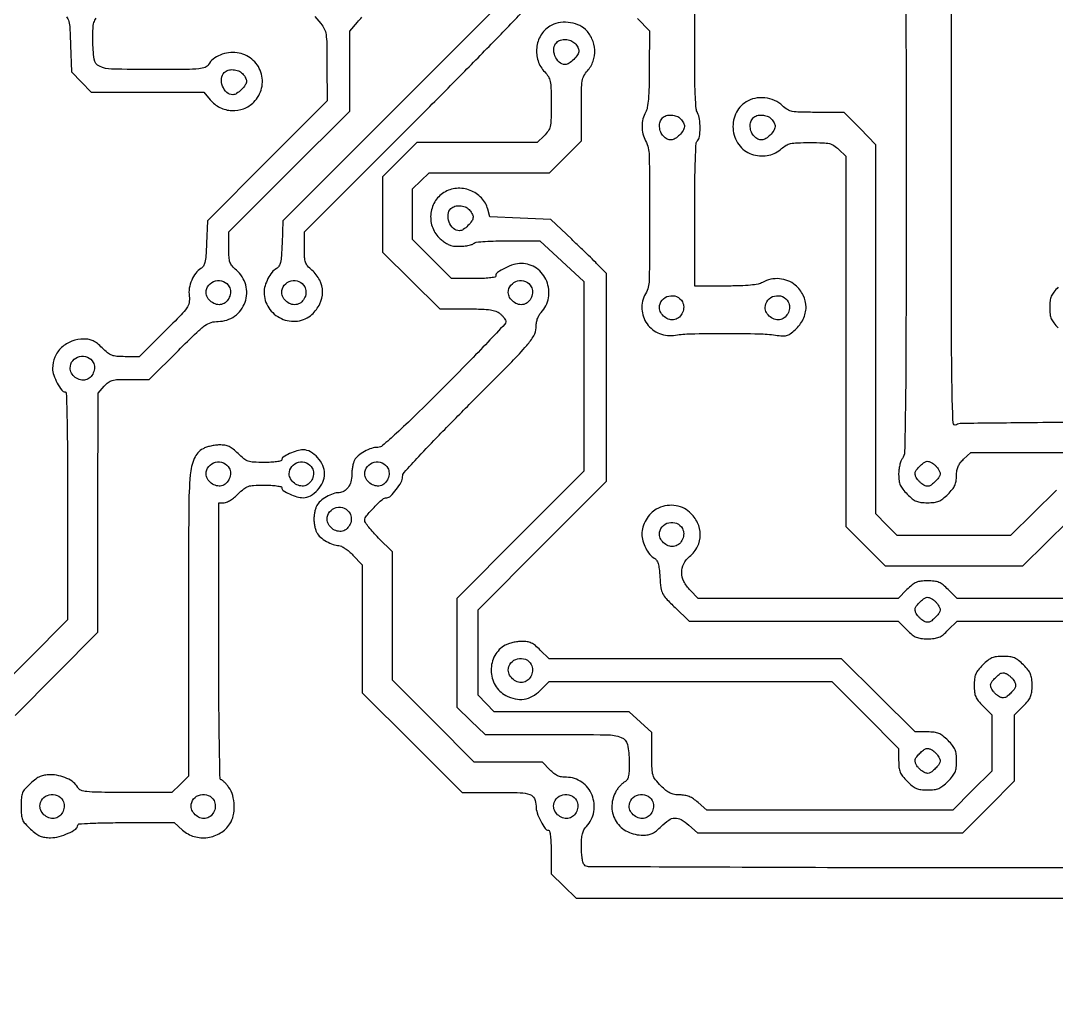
# Model space of a CAD drawing. Extents: x 2 to 176, y 113 to 294.
# Drawn here: x 67.96 to 102.76, y 125.96 to 159 of the extents above; entities that cross this region are included whole.
import ezdxf

# ---------------------------------------------------------------- set-up
doc = ezdxf.new("R2010")
doc.units = 0
doc.header["$MEASUREMENT"] = 0

msp = doc.modelspace()

# ---------------------------------------------------------------- linework, layer by layer
for points in [[(104.58995, 145.50704, 0.001757), (101.775888, 145.490265, 0.000382), (99.567919, 145.467659, 0.12068), (99.399438, 145.424423, -0.551501), (99.289279, 145.486999, -0.006745), (99.257137, 146.468869, -0.004552), (99.238694, 148.289364, -0.000257), (99.2358, 153.930925, 0.000438), (99.231671, 158.645842, 0.002947), (99.213787, 160.984638, 0.002183)], [(97.690802, 160.206337, -0.002341), (97.707169, 157.655423, -0.00051), (97.710309, 153.25713, -0.000397), (97.704857, 148.296101, -0.003065), (97.686234, 145.974682, -0.002052), (97.659472, 144.508803, -0.157586), (97.583409, 144.29028, 0.076878), (97.535611, 144.201547, 0.028365), (97.495687, 144.064734, 0.027312), (97.468347, 143.907918, 0.029508), (97.4592, 143.75307, 0.030869), (97.472012, 143.545751, 0.071926), (97.512971, 143.396035, 0.068221), (97.596191, 143.259343, 0.025577), (97.74684, 143.09244, 0.025574), (97.916893, 142.938946, 0.071548), (98.054267, 142.85655, 0.072595), (98.20813, 142.816855, 0.026893), (98.4321, 142.8048, 0.026893), (98.65607, 142.816855, 0.072595), (98.809933, 142.85655, 0.071548), (98.947307, 142.938946, 0.025574), (99.11736, 143.09244, 0.025786), (99.262235, 143.253082, 0.061847), (99.347095, 143.388815, 0.069263), (99.390721, 143.531413, 0.039668), (99.405, 143.711112, -0.036255), (99.417495, 143.883205, -0.064308), (99.455834, 144.019927, -0.064548), (99.527532, 144.142084, -0.036803), (99.642279, 144.269472), (99.879558, 144.4968), (108.589485, 144.4968)], [(84.092875, 159.599096), (80.433687, 155.93927), (76.7745, 152.279443), (76.744874, 151.516762, -0.006763), (76.722971, 151.09876, -0.038492), (76.691307, 150.878569, -0.08005), (76.63951, 150.748708, -0.135854), (76.5554, 150.668533, 0.102755), (76.407627, 150.545025, 0.047711), (76.271131, 150.334152, 0.046871), (76.172722, 150.091609, 0.073072), (76.14, 149.8689, 0.149193), (76.297612, 149.352442, 0.137578), (76.720973, 148.992251, 0.139488), (77.265108, 148.907605, 0.154556), (77.74766, 149.12865, 0.095735), (78.011789, 149.480696, 0.113829), (78.104715, 149.884655, 0.116071), (78.010856, 150.282491, 0.102481), (77.746799, 150.617824, -0.038063), (77.604603, 150.757259, -0.098458), (77.533197, 150.881158, -0.069357), (77.501472, 151.047867, -0.012391), (77.4936, 151.365453), (77.4936, 151.900029), (81.1737, 155.5794, 0.00135), (82.584642, 156.997702, 0.002203), (83.772771, 158.209127, 0.000277), (84.824204, 159.291868, 0.194959)], [(77.840116, 159.1326), (78.044884, 158.89995, -0.067335), (78.161624, 158.724565, -0.076998), (78.220945, 158.532194, -0.032536), (78.245823, 158.223338, -0.003266), (78.252327, 157.483548), (78.255, 156.299795), (76.24575, 154.289323), (74.2365, 152.278852), (74.206874, 151.516466, -0.006768), (74.184971, 151.098654, -0.038502), (74.153305, 150.878529, -0.080056), (74.101506, 150.748696, -0.13583), (74.0174, 150.668533, 0.107607), (73.844815, 150.521451, 0.063059), (73.708245, 150.285488, 0.060141), (73.628971, 150.008326, 0.073074), (73.625583, 149.738478, -0.081476), (73.619415, 149.527756, -0.104749), (73.544012, 149.349704, -0.040883), (73.350405, 149.115623, -0.003584), (72.808581, 148.567846), (71.949411, 147.7116), (71.472865, 147.7116, -0.018199), (71.192119, 147.721822, -0.073426), (71.025226, 147.759033, -0.080487), (70.88399, 147.841141, -0.024549), (70.70022, 148.0077, 0.024779), (70.538608, 148.154041, 0.05783), (70.401481, 148.242085, 0.067675), (70.261901, 148.288355, 0.046271), (70.095359, 148.3038, 0.088004), (69.681013, 148.230302, 0.100183), (69.338055, 148.01965, 0.104019), (69.11298, 147.69966, 0.102111), (69.033916, 147.313951, 0.086157), (69.072101, 147.095723, 0.036682), (69.19304, 146.823772, 0.032341), (69.340912, 146.586034, 0.241989), (69.455357, 146.5272, -0.406531), (69.497068, 146.486571, -0.000971), (69.519576, 145.56275, -0.004136), (69.536249, 144.384159, -0.001469), (69.5412, 142.698538), (69.5412, 138.869877), (66.939246, 136.268938)], [(67.774813, 135.659025), (70.5564, 138.453749), (70.559073, 142.469325), (70.561747, 146.4849), (70.766516, 146.71755, -0.047603), (70.906033, 146.848549, -0.098718), (71.039204, 146.914858, -0.057943), (71.229974, 146.943579, -0.008419), (71.623152, 146.9502), (72.27502, 146.9502), (73.260053, 147.9231, -0.003374), (73.880114, 148.527312, -0.034349), (74.155467, 148.757846, -0.083282), (74.361798, 148.860634, -0.074136), (74.599008, 148.896, 0.156141), (75.151049, 149.0727, 0.153915), (75.501712, 149.538016, 0.152415), (75.523913, 150.123989, 0.152838), (75.208799, 150.617824, -0.03807), (75.06659, 150.757276, -0.098481), (74.995187, 150.881192, -0.069341), (74.963468, 151.04795, -0.012376), (74.9556, 151.365749), (74.9556, 151.900622), (76.986, 153.9297), (79.0164, 155.958778), (79.0164, 157.301871), (79.0164, 158.644963), (79.279521, 158.944641, 0.022703), (79.419292, 159.119214, 0.074182)], [(69.506687, 159.128464, -0.098477), (69.579853, 158.973104, -0.047946), (69.615046, 158.737046, -0.004901), (69.639011, 158.171861), (69.6681, 157.27915), (70.002519, 156.936875), (70.336939, 156.5946), (72.228731, 156.5946), (74.120524, 156.5946), (74.333576, 156.341401, 0.099942), (74.658896, 156.082569, 0.105148), (75.053313, 155.976243, 0.106308), (75.453398, 156.039999, 0.104263), (75.795092, 156.262708, 0.138737), (76.058017, 156.733104, 0.141276), (76.03301, 157.267938, 0.141077), (75.726996, 157.707909, 0.13823), (75.231484, 157.922127, 0.069255), (74.948462, 157.920725, 0.063117), (74.666935, 157.843018, 0.066949), (74.429983, 157.704478, 0.104534), (74.278331, 157.524324, -0.187747), (74.16535, 157.427561, -0.061665), (73.94755, 157.380254, -0.020969), (73.52779, 157.359764, -0.001711), (72.427735, 157.356, -0.00482), (71.01244, 157.369645, -0.106619), (70.613625, 157.463748, -0.248977), (70.434076, 157.705601, -0.037664), (70.3872, 158.327015, -0.008552), (70.394321, 158.743298, -0.065359), (70.426347, 158.935942, -0.097102), (70.503553, 159.081084, -0.029395)], [(88.68513, 159.066244), (89.0838, 158.661488), (89.080802, 157.395394, -0.004834), (89.073346, 156.775919, -0.01549), (89.051606, 156.363624, -0.021694), (89.015498, 156.080924, -0.087445), (88.9569, 155.9178, 0.070143), (88.868722, 155.696553, 0.060008), (88.83883, 155.447251, 0.058753), (88.868975, 155.192786, 0.061438), (88.957421, 154.95638, -0.11725), (89.079004, 154.474787, -0.00349), (89.093412, 152.380085, -0.003284), (89.079377, 150.275642, -0.127199), (88.9569, 149.8266, 0.14267), (88.833045, 149.311316, 0.145346), (89.006726, 148.814342, 0.143394), (89.42605, 148.488182, 0.137916), (89.961911, 148.433267, -0.038688), (90.468005, 148.481307, -0.004393), (91.618424, 148.491107, -0.004731), (92.765501, 148.479945, -0.032833), (93.32497, 148.432368, 0.020784), (93.556035, 148.4071, 0.084205), (93.696446, 148.421282, 0.090732), (93.818947, 148.480402, 0.026356), (93.982214, 148.613325, 0.093645), (94.252857, 148.970789, 0.11562), (94.348314, 149.376504, 0.118131), (94.253007, 149.775788, 0.100791), (93.983508, 150.115686, 0.08067), (93.739699, 150.26134, 0.073602), (93.454453, 150.328304, 0.073132), (93.160346, 150.309941, 0.077895), (92.8908, 150.2073, -0.081958), (92.738293, 150.150632, -0.023315), (92.487338, 150.113835, -0.017457), (92.135985, 150.091297, -0.006564), (91.64295, 150.083398), (90.6066, 150.0804), (90.6066, 152.47458, -0.002502), (90.611871, 153.527728, -0.006526), (90.629336, 154.284934, -0.003235), (90.653961, 154.862889, -0.186195), (90.69634, 154.9585, 0.163859), (90.767515, 155.101953, 0.032708), (90.787892, 155.391157, 0.03511), (90.768234, 155.692033, 0.089227), (90.700997, 155.899494, -0.102286), (90.659174, 156.040917, -0.007551), (90.631358, 156.445944, -0.009048), (90.612517, 156.978352, -0.004319), (90.6066, 157.663262), (90.6066, 159.250647)], [(109.890376, 130.5378, -0.000189), (98.351326, 130.54217, -0.000915), (91.791881, 130.559138, -0.000104), (87.040697, 130.58111, -0.197657), (86.90112, 130.63932, -0.133172), (86.861387, 130.708617, -0.022592), (86.82923, 130.859005, -0.023143), (86.806985, 131.044746, -0.018232), (86.7996, 131.247217, -0.015869), (86.807842, 131.506856, -0.045087), (86.835514, 131.68561, -0.062677), (86.887557, 131.820233, -0.06512), (86.97082, 131.935851, 0.146659), (87.217446, 132.429966, 0.140329), (87.157457, 132.987774, 0.143467), (86.813794, 133.4207, 0.154934), (86.301337, 133.5834, -0.040698), (86.135819, 133.596895, -0.065929), (86.000888, 133.637803, -0.062491), (85.876372, 133.714291, -0.032796), (85.7421, 133.8372), (85.498944, 134.091), (84.350561, 134.091), (83.202177, 134.091), (81.828388, 135.466684), (80.4546, 136.842367), (80.4546, 139.001624), (80.4546, 141.16088), (79.9893, 141.6204, -0.013494), (79.81109, 141.806158, -0.018152), (79.660682, 141.984231, -0.015386), (79.547569, 142.137973, -0.15204), (79.524, 142.213691, -0.176447), (79.578506, 142.363337, -0.017691), (79.837425, 142.650354, -0.017372), (80.115995, 142.918697, -0.185061), (80.260297, 142.974, 0.201792), (80.39313, 143.029885, 0.031377), (80.583332, 143.25046, 0.03388), (80.746347, 143.498667, 0.129056), (80.793, 143.676402, -0.183966), (80.847635, 143.819869, -0.00439), (81.33638, 144.358902, -0.007274), (82.018466, 145.076783, -0.002439), (83.0349, 146.105769, 0.001201), (84.459258, 147.540589, 0.015838), (84.96734, 148.088537, 0.045553), (85.204057, 148.416668, 0.134276), (85.2768, 148.682655, -0.035806), (85.287787, 148.835882, -0.04498), (85.32065, 148.974326, -0.048858), (85.374504, 149.094726, -0.059056), (85.44802, 149.194251, 0.146837), (85.693924, 149.687349, 0.139461), (85.634472, 150.245449, 0.143015), (85.292935, 150.678886, 0.156342), (84.783859, 150.841484, 0.072831), (84.527857, 150.803729, 0.040904), (84.234583, 150.688766, 0.037981), (83.987923, 150.543821, 0.24567), (83.9232, 150.420043, -0.362345), (83.892826, 150.383634, -0.016284), (83.719179, 150.357796, -0.019478), (83.484022, 150.339844, -0.009311), (83.180965, 150.3342), (82.438731, 150.3342), (81.785065, 150.991722), (81.1314, 151.649243), (81.1314, 152.497926), (81.1314, 153.346609), (81.410378, 153.617004), (81.689355, 153.8874), (83.708678, 153.8874), (85.728, 153.8874), (86.2638, 154.4232), (86.7996, 154.959), (86.7996, 156.026241, -0.003824), (86.80464, 156.685115, -0.035203), (86.829083, 156.969716, -0.080056), (86.887583, 157.148746, -0.068058), (87.001845, 157.311709, 0.104418), (87.19343, 157.631809, 0.095349), (87.247572, 158.012907, 0.094079), (87.156362, 158.391179, 0.098415), (86.933621, 158.70291, 0.096261), (86.679675, 158.862922, 0.070656), (86.354734, 158.938748, 0.070237), (86.019473, 158.921276, 0.092518), (85.735358, 158.808842, 0.118459), (85.438563, 158.504987, 0.107986), (85.299455, 158.088961, 0.106489), (85.34576, 157.648009, 0.112262), (85.569724, 157.274715, -0.05551), (85.690471, 157.11689, -0.086289), (85.75229, 156.957514, -0.04389), (85.778623, 156.719403, -0.005604), (85.7844, 156.203949, -0.005208), (85.778837, 155.669933, -0.04919), (85.751644, 155.442757, -0.098575), (85.684748, 155.290489, -0.049127), (85.547121, 155.129928), (85.309842, 154.9026), (83.290635, 154.9026), (81.271428, 154.9026), (80.693814, 154.324986), (80.1162, 153.747372), (80.1162, 152.486369), (80.1162, 151.225365), (81.078258, 150.272183), (82.040317, 149.319), (82.960608, 149.316185, -0.005902), (83.464486, 149.308696, -0.029466), (83.746003, 149.284545, -0.054177), (83.929867, 149.237058, -0.083764), (84.07125, 149.154575, -0.032156), (84.144095, 149.0854, -0.034437), (84.205685, 149.008941, -0.036741), (84.24874, 148.936427, -0.116107), (84.2616, 148.881792, -0.190963), (84.231185, 148.805059, -0.000979), (83.658771, 148.198836, -0.004158), (82.99612, 147.511335, -0.0026), (82.209415, 146.716902, -0.00249), (81.22718, 145.745011, -0.008781), (80.581874, 145.134664, -0.00708), (80.118963, 144.723849, -0.179822), (79.963314, 144.666, 0.079224), (79.749355, 144.631885, 0.047447), (79.512814, 144.528779, 0.047927), (79.304924, 144.386046, 0.09578), (79.179648, 144.231878, 0.052304), (79.142976, 144.141868, 0.022442), (79.112406, 144.015581, 0.021912), (79.091622, 143.876938, 0.026956), (79.084943, 143.746304, -0.065501), (79.054582, 143.510418, -0.088787), (78.964054, 143.316077, -0.105768), (78.826586, 143.188779, -0.134872), (78.660687, 143.1432, 0.087486), (78.464545, 143.108616, 0.043935), (78.235901, 143.001848, 0.044007), (78.031313, 142.858051, 0.094984), (77.910648, 142.709078, 0.04819), (77.87395, 142.621077, 0.022852), (77.843153, 142.502003, 0.022403), (77.822073, 142.373503, 0.029457), (77.81508, 142.2549, 0.029457), (77.822073, 142.136297, 0.022403), (77.843153, 142.007797, 0.022852), (77.87395, 141.888723, 0.04819), (77.910648, 141.800722, 0.094893), (78.030725, 141.65242, 0.043508), (78.234923, 141.508483, 0.043462), (78.462644, 141.401229, 0.088556), (78.656629, 141.3666, -0.123392), (78.736723, 141.346529, -0.027095), (78.858991, 141.27236, -0.026632), (78.994733, 141.168591, -0.022844), (79.126131, 141.045783), (79.4394, 140.724966), (79.4394, 138.571833), (79.4394, 136.418699), (81.116449, 134.74725), (82.793497, 133.0758), (83.933629, 133.0758, -0.007045), (84.748333, 133.064321, -0.075748), (85.072166, 133.005598, -0.207097), (85.222371, 132.868718, -0.105928), (85.277116, 132.61473, 0.082013), (85.315238, 132.385629, 0.038082), (85.434301, 132.107649, 0.034077), (85.581238, 131.867411, 0.243058), (85.698557, 131.8068, -0.36175), (85.734915, 131.776534, -0.016516), (85.760779, 131.604647, -0.019652), (85.778747, 131.371817, -0.009431), (85.7844, 131.072147), (85.7844, 130.337495), (86.207119, 129.930047), (86.629839, 129.5226), (109.908295, 129.5226)], [(102.766208, 143.2278), (101.989797, 142.4664), (101.213385, 141.705), (99.311607, 141.705), (97.409829, 141.705), (97.053814, 142.067752), (96.6978, 142.430504), (96.6978, 148.628512), (96.6978, 154.826519), (96.165411, 155.37216), (95.633022, 155.9178), (94.71069, 155.9178, -0.004722), (94.136419, 155.923223, -0.042676), (93.886891, 155.949315, -0.088952), (93.722384, 156.01254, -0.054961), (93.55751, 156.138967, 0.089528), (93.291605, 156.31524, 0.075), (92.96384, 156.401417, 0.075381), (92.626856, 156.386886, 0.092201), (92.334158, 156.270842, 0.151839), (91.978904, 155.855926, 0.137635), (91.903787, 155.295156, 0.139437), (92.131172, 154.782509, 0.15694), (92.58515, 154.494785, 0.051814), (92.852416, 154.454388, 0.06542), (93.101357, 154.475392, 0.068471), (93.327409, 154.558306, 0.064873), (93.527291, 154.700355, -0.055972), (93.676164, 154.810178, -0.078633), (93.830018, 154.869289, -0.044832), (94.051741, 154.896084, -0.007665), (94.47678, 154.9026, -0.007345), (94.91782, 154.89612, -0.050332), (95.132883, 154.868012, -0.08736), (95.284606, 154.803002, -0.046255), (95.445321, 154.675272), (95.6826, 154.447944), (95.6826, 148.23029), (95.6826, 142.012636), (96.344018, 141.351218), (97.005436, 140.6898), (99.316414, 140.6898), (101.627392, 140.6898), (102.403803, 141.4512), (103.180215, 142.2126)], [(102.82284, 150.04656, 0.025574), (102.669346, 149.876507, 0.071548), (102.58695, 149.739133, 0.072595), (102.547255, 149.58527, 0.026893), (102.5352, 149.3613, 0.026893), (102.547255, 149.13733, 0.072595), (102.58695, 148.983467, 0.071548), (102.669346, 148.846093, 0.025574), (102.82284, 148.67604, 0.025567)], [(103.417096, 139.59), (101.419508, 139.59), (99.42192, 139.59), (99.12582, 139.8861, 0.024234), (98.950493, 140.045208, 0.071386), (98.811669, 140.12955, 0.073812), (98.657386, 140.169943, 0.027183), (98.4321, 140.1822, 0.027183), (98.206814, 140.169943, 0.073812), (98.052531, 140.12955, 0.071386), (97.913707, 140.045208, 0.024234), (97.73838, 139.8861), (97.44228, 139.59), (94.083336, 139.59), (90.724391, 139.59), (90.453996, 139.868978, -0.07523), (90.245386, 140.161432, -0.114041), (90.170723, 140.463485, -0.123798), (90.238104, 140.749822, -0.098777), (90.436799, 140.998376, 0.102481), (90.700856, 141.333709, 0.116071), (90.794715, 141.731545, 0.113829), (90.701789, 142.135504, 0.095735), (90.43766, 142.48755, 0.083164), (90.194726, 142.643362, 0.078941), (89.909847, 142.715129, 0.076361), (89.608384, 142.696053, 0.070496), (89.317513, 142.587768, 0.080204), (89.131073, 142.443904, 0.057038), (88.973248, 142.231739, 0.056576), (88.866199, 141.987176, 0.07503), (88.83, 141.7473, 0.073037), (88.862644, 141.525017, 0.046633), (88.96087, 141.282497, 0.047451), (89.096915, 141.071576, 0.103293), (89.243869, 140.948487, -0.120528), (89.323196, 140.87731, -0.077133), (89.376823, 140.765047, -0.045134), (89.412818, 140.588813, -0.01192), (89.437952, 140.302066, 0.01621), (89.472485, 139.94347, 0.084275), (89.530373, 139.75404, 0.074284), (89.6503, 139.583553, 0.010994), (89.948119, 139.284487), (90.42252, 138.8286), (93.9324, 138.8286), (97.44228, 138.8286), (97.73838, 138.5325, 0.024234), (97.913707, 138.373392, 0.071386), (98.052531, 138.28905, 0.073812), (98.206814, 138.248657, 0.027183), (98.4321, 138.2364, 0.027183), (98.657386, 138.248657, 0.073812), (98.811669, 138.28905, 0.071386), (98.950493, 138.373392, 0.024234), (99.12582, 138.5325), (99.42192, 138.8286), (101.57704, 138.8286), (103.732161, 138.8286)]]:
    msp.add_lwpolyline(points, format="xyb")
for points in [[(86.582057, 158.238257, -0.040215), (86.632932, 158.178467, -0.035542), (86.675948, 158.108864, -0.037263), (86.705608, 158.040251, -0.083576), (86.715, 157.984457, -0.150373), (86.675073, 157.8547, -0.04713), (86.543965, 157.696235, -0.04713), (86.3855, 157.565127, -0.150373), (86.255743, 157.5252, -0.187274), (86.055835, 157.602797, -0.116627), (85.912461, 157.813235, -0.114242), (85.876813, 158.069212, -0.175848), (85.97052, 158.26968, -0.125389), (86.099596, 158.346338, -0.084647), (86.270505, 158.366522, -0.08164), (86.444436, 158.328675, -0.102411)], [(75.414857, 157.223057, -0.040215), (75.465732, 157.163267, -0.035542), (75.508748, 157.093664, -0.037263), (75.538408, 157.025051, -0.083576), (75.5478, 156.969257, -0.150373), (75.507873, 156.8395, -0.04713), (75.376765, 156.681035, -0.04713), (75.2183, 156.549927, -0.150373), (75.088543, 156.51, -0.187274), (74.888635, 156.587597, -0.116627), (74.745261, 156.798035, -0.114242), (74.709613, 157.054012, -0.175848), (74.80332, 157.25448, -0.125389), (74.932396, 157.331138, -0.084647), (75.103305, 157.351322, -0.08164), (75.277236, 157.313475, -0.102411)], [(90.135257, 155.700257, -0.075395), (90.232797, 155.567845, -0.138617), (90.26035, 155.437877, -0.124947), (90.216466, 155.303278, -0.055462), (90.099, 155.1564, -0.055462), (89.952122, 155.038934, -0.124947), (89.817523, 154.99505, -0.138617), (89.687555, 155.022603, -0.075395), (89.555143, 155.120143, -0.102411), (89.464725, 155.257764, -0.08164), (89.426878, 155.431695, -0.084647), (89.447062, 155.602604, -0.125389), (89.52372, 155.73168, -0.125389), (89.652796, 155.808338, -0.084647), (89.823705, 155.828522, -0.08164), (89.997636, 155.790675, -0.102411)], [(93.180857, 155.700257, -0.075395), (93.278397, 155.567845, -0.138617), (93.30595, 155.437877, -0.124947), (93.262066, 155.303278, -0.055462), (93.1446, 155.1564, -0.055462), (92.997722, 155.038934, -0.124947), (92.863123, 154.99505, -0.138617), (92.733155, 155.022603, -0.075395), (92.600743, 155.120143, -0.102411), (92.510325, 155.257764, -0.08164), (92.472478, 155.431695, -0.084647), (92.492662, 155.602604, -0.125389), (92.56932, 155.73168, -0.125389), (92.698396, 155.808338, -0.084647), (92.869305, 155.828522, -0.08164), (93.043236, 155.790675, -0.102411)], [(82.182158, 153.225242, 0.119813), (81.874679, 152.908762, 0.114122), (81.739807, 152.480692, 0.113241), (81.806173, 152.034197, 0.116544), (82.060397, 151.66665, 0.030614), (82.173091, 151.576921, 0.028776), (82.298184, 151.49959, 0.03), (82.417072, 151.444175, 0.081853), (82.507485, 151.424636, 0.018933), (82.746371, 151.421855, 0.029752), (82.950818, 151.43942, 0.034247), (83.110078, 151.473975, 0.121583), (83.19987, 151.525877, -0.170832), (83.267491, 151.5567, -0.00559), (83.568514, 151.58026, -0.010117), (83.929297, 151.59712, -0.006797), (84.34197, 151.602431), (85.4037, 151.601661), (86.14395, 150.91862), (86.8842, 150.235579), (86.8842, 147.04955), (86.8842, 143.863521), (84.74805, 141.726138), (82.6119, 139.588755), (82.6119, 137.765493), (82.6119, 135.942231), (83.09091, 135.481916), (83.56992, 135.0216), (85.848448, 135.0216, -0.003103), (87.662601, 135.01034, -0.082786), (88.136902, 134.925203, -0.259784), (88.345635, 134.68705, -0.052881), (88.407, 134.108465, -0.008874), (88.401049, 133.773144, -0.050674), (88.376797, 133.596915, -0.101764), (88.326288, 133.489861, -0.109365), (88.238676, 133.414669, 0.06172), (88.16504, 133.362689, 0.028059), (88.082262, 133.278464, 0.027262), (88.003852, 133.178698, 0.033602), (87.942576, 133.077493, 0.124394), (87.824353, 132.571971, 0.140321), (87.969756, 132.096203, 0.136053), (88.350023, 131.759354, 0.114112), (88.876559, 131.6376, 0.046271), (89.043101, 131.653045, 0.067675), (89.182681, 131.699315, 0.05783), (89.319808, 131.787359, 0.024779), (89.48142, 131.9337, -0.04488), (89.733427, 132.144117, -0.141019), (89.940209, 132.213978, -0.144543), (90.149319, 132.162477, -0.048026), (90.408025, 131.976), (90.697088, 131.7222), (95.158305, 131.7222), (99.619523, 131.7222), (100.485162, 132.590795), (101.3508, 133.459389), (101.3508, 134.570435), (101.3508, 135.68148), (101.6469, 135.97758, 0.024234), (101.806008, 136.152907, 0.071386), (101.89035, 136.291731, 0.073812), (101.930743, 136.446014, 0.027183), (101.943, 136.6713, 0.026893), (101.930945, 136.89527, 0.072595), (101.89125, 137.049133, 0.071548), (101.808854, 137.186507, 0.025574), (101.65536, 137.35656, 0.025574), (101.485307, 137.510054, 0.071548), (101.347933, 137.59245, 0.072595), (101.19407, 137.632145, 0.026893), (100.9701, 137.6442, 0.026893), (100.74613, 137.632145, 0.072595), (100.592267, 137.59245, 0.071548), (100.454893, 137.510054, 0.025574), (100.28484, 137.35656, 0.025574), (100.131346, 137.186507, 0.071548), (100.04895, 137.049133, 0.072595), (100.009255, 136.89527, 0.026893), (99.9972, 136.6713, 0.027183), (100.009457, 136.446014, 0.073812), (100.04985, 136.291731, 0.071386), (100.134192, 136.152907, 0.024234), (100.2933, 135.97758), (100.5894, 135.68148), (100.5894, 134.736205), (100.5894, 133.790931), (99.931878, 133.137265), (99.274357, 132.4836), (95.141997, 132.4836), (91.009637, 132.4836), (90.720575, 132.7374, 0.029902), (90.565637, 132.857833, 0.052592), (90.423103, 132.934938, 0.056586), (90.275159, 132.977117, 0.041194), (90.104516, 132.9912, -0.0417), (89.925208, 133.00618, -0.070776), (89.78198, 133.051748, -0.060712), (89.642892, 133.141019, -0.023382), (89.47296, 133.29576, -0.02631), (89.28705, 133.502337, -0.099586), (89.206909, 133.655651, -0.064079), (89.174959, 133.859902, -0.006796), (89.1684, 134.342485), (89.1684, 135.084651), (88.78959, 135.433825), (88.41078, 135.783), (86.141286, 135.783), (83.871791, 135.783), (83.601396, 136.061978), (83.331, 136.340955), (83.331, 137.773014), (83.331, 139.205073), (85.4883, 141.368229), (87.6456, 143.531385), (87.6456, 147.016058), (87.6456, 150.500731), (87.41295, 150.742186, 0.006813), (87.28042, 150.876034, 0.001385), (87.04172, 151.10933, 0.00146), (86.762632, 151.379011, 0.001368), (86.475887, 151.652971), (85.771475, 152.3223), (84.746683, 152.3646), (83.721891, 152.4069), (83.655199, 152.665362, 0.128833), (83.443578, 153.044776, 0.111089), (83.061959, 153.297258, 0.109609), (82.604531, 153.363995, 0.122574)], [(83.028857, 152.654657, -0.040215), (83.079732, 152.594867, -0.035542), (83.122748, 152.525264, -0.037263), (83.152408, 152.456651, -0.083576), (83.1618, 152.400857, -0.150373), (83.121873, 152.2711, -0.04713), (82.990765, 152.112635, -0.04713), (82.8323, 151.981527, -0.150373), (82.702543, 151.9416, -0.187274), (82.502635, 152.019197, -0.116627), (82.359261, 152.229635, -0.114242), (82.323613, 152.485612, -0.175848), (82.41732, 152.68608, -0.125389), (82.546396, 152.762738, -0.084647), (82.717305, 152.782922, -0.08164), (82.891236, 152.745075, -0.102411)], [(74.966983, 150.059131, -0.122874), (75.009949, 149.888639, -0.101722), (74.972571, 149.704618, -0.102447), (74.866018, 149.551291, -0.126548), (74.714436, 149.466992, -0.130427), (74.538996, 149.467625, -0.099016), (74.365942, 149.553449, -0.098995), (74.239179, 149.699247, -0.130311), (74.1942, 149.8689, -0.172939), (74.281716, 150.114358, -0.162521), (74.50709, 150.256786, -0.161765), (74.773649, 150.23558, -0.171467)], [(77.504983, 150.059131, -0.122874), (77.547949, 149.888639, -0.101722), (77.510571, 149.704618, -0.102447), (77.404018, 149.551291, -0.126548), (77.252436, 149.466992, -0.130427), (77.076996, 149.467625, -0.099016), (76.903942, 149.553449, -0.098995), (76.777179, 149.699247, -0.130311), (76.7322, 149.8689, -0.172939), (76.819716, 150.114358, -0.162521), (77.04509, 150.256786, -0.161765), (77.311649, 150.23558, -0.171467)], [(85.118983, 150.059131, -0.122874), (85.161949, 149.888639, -0.101722), (85.124571, 149.704618, -0.102447), (85.018018, 149.551291, -0.126548), (84.866436, 149.466992, -0.130427), (84.690996, 149.467625, -0.099016), (84.517942, 149.553449, -0.098995), (84.391179, 149.699247, -0.130311), (84.3462, 149.8689, -0.172939), (84.433716, 150.114358, -0.162521), (84.65909, 150.256786, -0.161765), (84.925649, 150.23558, -0.171467)], [(90.194983, 149.551531, -0.122874), (90.237949, 149.381039, -0.101722), (90.200571, 149.197018, -0.102447), (90.094018, 149.043691, -0.126548), (89.942436, 148.959392, -0.130427), (89.766996, 148.960025, -0.099016), (89.593942, 149.045849, -0.098995), (89.467179, 149.191647, -0.130311), (89.4222, 149.3613, -0.172939), (89.509716, 149.606758, -0.162521), (89.73509, 149.749186, -0.161765), (90.001649, 149.72798, -0.171467)], [(93.748183, 149.551531, -0.122874), (93.791149, 149.381039, -0.101722), (93.753771, 149.197018, -0.102447), (93.647218, 149.043691, -0.126548), (93.495636, 148.959392, -0.130427), (93.320196, 148.960025, -0.099016), (93.147142, 149.045849, -0.098995), (93.020379, 149.191647, -0.130311), (92.9754, 149.3613, -0.172939), (93.062916, 149.606758, -0.162521), (93.28829, 149.749186, -0.161765), (93.554849, 149.72798, -0.171467)], [(70.398583, 147.521131, -0.122874), (70.441549, 147.350639, -0.101722), (70.404171, 147.166618, -0.102447), (70.297618, 147.013291, -0.126548), (70.146036, 146.928992, -0.130427), (69.970596, 146.929625, -0.099016), (69.797542, 147.015449, -0.098995), (69.670779, 147.161247, -0.130311), (69.6258, 147.3309, -0.172939), (69.713316, 147.576358, -0.162521), (69.93869, 147.718786, -0.161765), (70.205249, 147.69758, -0.171467)], [(74.089513, 144.618168, 0.170136), (73.7962, 144.294743, 0.079132), (73.658868, 143.737499, 0.019973), (73.609246, 142.604178, 0.000954), (73.602, 138.807097), (73.602, 133.616591), (73.323022, 133.346196), (73.044045, 133.0758), (71.507099, 133.0758, -0.002059), (70.555618, 133.079717, -0.023718), (70.182518, 133.100506, -0.069046), (69.987074, 133.148534, -0.176954), (69.880069, 133.244124, 0.10358), (69.740895, 133.41009, 0.059604), (69.517197, 133.546468, 0.054511), (69.24274, 133.637269, 0.052696), (68.951959, 133.668, 0.038437), (68.764602, 133.653576, 0.065066), (68.613729, 133.609599, 0.057807), (68.467529, 133.524123, 0.024324), (68.292108, 133.378401, 0.022602), (68.109576, 133.195277, 0.087267), (68.024029, 133.060181, 0.080354), (67.986131, 132.898348, 0.01742), (67.9761, 132.6105, 0.01742), (67.986131, 132.322652, 0.080354), (68.024029, 132.160819, 0.087267), (68.109576, 132.025723, 0.022602), (68.292108, 131.842599, 0.024173), (68.470463, 131.694349, 0.060379), (68.616865, 131.60964, 0.06654), (68.77046, 131.566959, 0.034773), (68.968908, 131.553316, 0.064753), (69.252327, 131.590428, 0.043501), (69.559933, 131.701486, 0.042224), (69.811116, 131.844578, 0.246991), (69.8796, 131.974757, -0.393301), (69.916474, 132.014383, -0.004725), (70.299238, 132.038327, -0.009529), (70.802242, 132.05542, -0.003728), (71.496982, 132.0606), (73.114363, 132.0606), (73.403425, 131.8068, 0.110489), (73.793499, 131.593475, 0.104081), (74.246189, 131.560393, 0.104143), (74.6736, 131.712549, 0.110753), (74.992387, 132.021759, 0.092241), (75.105962, 132.293355, 0.060366), (75.137069, 132.632251, 0.060022), (75.086203, 132.971209, 0.087704), (74.956889, 133.243189, 0.018997), (74.881425, 133.341076, 0.025203), (74.805185, 133.423714, 0.024101), (74.73707, 133.484312, 0.171366), (74.696039, 133.4988, -0.408796), (74.660609, 133.53358, -0.000397), (74.638708, 134.768198, -0.002898), (74.622318, 136.238623, -0.001338), (74.6172, 138.1518), (74.6172, 142.8048), (74.79486, 142.8048, 0.109327), (74.882903, 142.824284, 0.030765), (75.007312, 142.891779, 0.02945), (75.142211, 142.987573, 0.027265), (75.26862, 143.1009, -0.025624), (75.460703, 143.274243, -0.089813), (75.606109, 143.354393, -0.069728), (75.78903, 143.388701, -0.011543), (76.14846, 143.397, -0.013167), (76.372957, 143.391087, -0.021907), (76.561269, 143.372863, -0.017762), (76.705844, 143.347182, -0.35359), (76.7322, 143.314573, 0.253626), (76.785174, 143.216857, 0.034055), (76.996605, 143.098824, 0.038127), (77.243439, 143.004544, 0.072286), (77.453606, 142.974, 0.13116), (77.702375, 143.040399, 0.08038), (77.939462, 143.232938, 0.07758), (78.111152, 143.498773, 0.105035), (78.1704, 143.7777, 0.105035), (78.111152, 144.056627, 0.07758), (77.939462, 144.322462, 0.08038), (77.702375, 144.515001, 0.13116), (77.453606, 144.5814, 0.072286), (77.243439, 144.550856, 0.038127), (76.996605, 144.456576, 0.034055), (76.785174, 144.338543, 0.253626), (76.7322, 144.240827, -0.35359), (76.705844, 144.208218, -0.017762), (76.561269, 144.182537, -0.021907), (76.372957, 144.164313, -0.013167), (76.14846, 144.1584, -0.011543), (75.78903, 144.166699, -0.069728), (75.606109, 144.201007, -0.089813), (75.460703, 144.281157, -0.025624), (75.26862, 144.4545, 0.02418), (75.102971, 144.604858, 0.062262), (74.966643, 144.691154, 0.0717), (74.825207, 144.734412, 0.041038), (74.64681, 144.747213, 0.031687), (74.505165, 144.736747, 0.022614), (74.348749, 144.707909, 0.022944), (74.201556, 144.666629, 0.044488)], [(74.966983, 143.967931, -0.122874), (75.009949, 143.797439, -0.101722), (74.972571, 143.613418, -0.102447), (74.866018, 143.460091, -0.126548), (74.714436, 143.375792, -0.130427), (74.538996, 143.376425, -0.099016), (74.365942, 143.462249, -0.098995), (74.239179, 143.608047, -0.130311), (74.1942, 143.7777, -0.172939), (74.281716, 144.023158, -0.162521), (74.50709, 144.165586, -0.161765), (74.773649, 144.14438, -0.171467)], [(77.758783, 143.967931, -0.122874), (77.801749, 143.797439, -0.101722), (77.764371, 143.613418, -0.102447), (77.657818, 143.460091, -0.126548), (77.506236, 143.375792, -0.130427), (77.330796, 143.376425, -0.099016), (77.157742, 143.462249, -0.098995), (77.030979, 143.608047, -0.130311), (76.986, 143.7777, -0.172939), (77.073516, 144.023158, -0.162521), (77.29889, 144.165586, -0.161765), (77.565449, 144.14438, -0.171467)], [(80.296783, 143.967931, -0.122874), (80.339749, 143.797439, -0.101722), (80.302371, 143.613418, -0.102447), (80.195818, 143.460091, -0.126548), (80.044236, 143.375792, -0.130427), (79.868796, 143.376425, -0.099016), (79.695742, 143.462249, -0.098995), (79.568979, 143.608047, -0.130311), (79.524, 143.7777, -0.172939), (79.611516, 144.023158, -0.162521), (79.83689, 144.165586, -0.161765), (80.103449, 144.14438, -0.171467)], [(98.814141, 143.902095, -0.070077), (98.849157, 143.806605, -0.132347), (98.844955, 143.725266, -0.093807), (98.797446, 143.638682, -0.024126), (98.689745, 143.520055, -0.024126), (98.571118, 143.412354, -0.093807), (98.484534, 143.364845, -0.132347), (98.403195, 143.360643, -0.070077), (98.307705, 143.395659, -0.045245), (98.236883, 143.442245, -0.028294), (98.162793, 143.508393, -0.028294), (98.096645, 143.582483, -0.045245), (98.050059, 143.653305, -0.070077), (98.015043, 143.748795, -0.132347), (98.019245, 143.830134, -0.093807), (98.066754, 143.916718, -0.024126), (98.174455, 144.035345, -0.024126), (98.293082, 144.143046, -0.093807), (98.379666, 144.190555, -0.132347), (98.461005, 144.194757, -0.070077), (98.556495, 144.159741, -0.045245), (98.627317, 144.113155, -0.028294), (98.701407, 144.047007, -0.028294), (98.767555, 143.972917, -0.045245)], [(79.027783, 142.445131, -0.122874), (79.070749, 142.274639, -0.101722), (79.033371, 142.090618, -0.102447), (78.926818, 141.937291, -0.126548), (78.775236, 141.852992, -0.130427), (78.599796, 141.853625, -0.099016), (78.426742, 141.939449, -0.098995), (78.299979, 142.085247, -0.130311), (78.255, 142.2549, -0.172939), (78.342516, 142.500358, -0.162521), (78.56789, 142.642786, -0.161765), (78.834449, 142.62158, -0.171467)], [(90.194983, 141.937531, -0.122874), (90.237949, 141.767039, -0.101722), (90.200571, 141.583018, -0.102447), (90.094018, 141.429691, -0.126548), (89.942436, 141.345392, -0.130427), (89.766996, 141.346025, -0.099016), (89.593942, 141.431849, -0.098995), (89.467179, 141.577647, -0.130311), (89.4222, 141.7473, -0.172939), (89.509716, 141.992758, -0.162521), (89.73509, 142.135186, -0.161765), (90.001649, 142.11398, -0.171467)], [(98.814141, 139.333695, -0.070077), (98.849157, 139.238205, -0.132347), (98.844955, 139.156866, -0.093807), (98.797446, 139.070282, -0.024126), (98.689745, 138.951655, -0.024126), (98.571118, 138.843954, -0.093807), (98.484534, 138.796445, -0.132347), (98.403195, 138.792243, -0.070077), (98.307705, 138.827259, -0.045245), (98.236883, 138.873845, -0.028294), (98.162793, 138.939993, -0.028294), (98.096645, 139.014083, -0.045245), (98.050059, 139.084905, -0.070077), (98.015043, 139.180395, -0.132347), (98.019245, 139.261734, -0.093807), (98.066754, 139.348318, -0.024126), (98.174455, 139.466945, -0.024126), (98.293082, 139.574646, -0.093807), (98.379666, 139.622155, -0.132347), (98.461005, 139.626357, -0.070077), (98.556495, 139.591341, -0.045245), (98.627317, 139.544755, -0.028294), (98.701407, 139.478607, -0.028294), (98.767555, 139.404517, -0.045245)], [(84.241513, 138.019368, 0.145044), (83.893656, 137.671636, 0.127631), (83.7695, 137.172114, 0.127592), (83.903886, 136.675133, 0.144913), (84.258831, 136.334332, 0.064978), (84.575796, 136.219536, 0.090525), (84.876617, 136.208357, 0.091892), (85.158669, 136.303922, 0.06897), (85.42062, 136.5021), (85.71672, 136.7982), (90.468185, 136.7982), (95.219651, 136.7982), (96.339425, 135.676116), (97.4592, 134.554032), (97.4592, 134.144856, 0.025266), (97.470925, 133.912972, 0.072738), (97.510086, 133.757181, 0.073016), (97.592127, 133.619461, 0.025598), (97.74684, 133.44804, 0.025574), (97.916893, 133.294546, 0.071548), (98.054267, 133.21215, 0.072595), (98.20813, 133.172455, 0.026893), (98.4321, 133.1604, 0.026893), (98.65607, 133.172455, 0.072595), (98.809933, 133.21215, 0.071548), (98.947307, 133.294546, 0.025574), (99.11736, 133.44804, 0.025574), (99.270854, 133.618093, 0.071548), (99.35325, 133.755467, 0.072595), (99.392945, 133.90933, 0.026893), (99.405, 134.1333, 0.026893), (99.392945, 134.35727, 0.072595), (99.35325, 134.511133, 0.071548), (99.270854, 134.648507, 0.025574), (99.11736, 134.81856, 0.025592), (98.946216, 134.973027, 0.072718), (98.808569, 135.05514, 0.072717), (98.653174, 135.094408, 0.02559), (98.422927, 135.1062), (98.016134, 135.1062), (96.779569, 136.3329), (95.543004, 137.5596), (90.629862, 137.5596), (85.71672, 137.5596), (85.42062, 137.8557, 0.02418), (85.254971, 138.006058, 0.062262), (85.118643, 138.092354, 0.0717), (84.977207, 138.135612, 0.041038), (84.79881, 138.148413, 0.031687), (84.657165, 138.137947, 0.022614), (84.500749, 138.109109, 0.022944), (84.353556, 138.067829, 0.044488)], [(85.118983, 137.369131, -0.122874), (85.161949, 137.198639, -0.101722), (85.124571, 137.014618, -0.102447), (85.018018, 136.861291, -0.126548), (84.866436, 136.776992, -0.130427), (84.690996, 136.777625, -0.099016), (84.517942, 136.863449, -0.098995), (84.391179, 137.009247, -0.130311), (84.3462, 137.1789, -0.172939), (84.433716, 137.424358, -0.162521), (84.65909, 137.566786, -0.161765), (84.925649, 137.54558, -0.171467)], [(101.352141, 136.795695, -0.070077), (101.387157, 136.700205, -0.132347), (101.382955, 136.618866, -0.093807), (101.335446, 136.532282, -0.024126), (101.227745, 136.413655, -0.024126), (101.109118, 136.305954, -0.093807), (101.022534, 136.258445, -0.132347), (100.941195, 136.254243, -0.070077), (100.845705, 136.289259, -0.045245), (100.774883, 136.335845, -0.028294), (100.700793, 136.401993, -0.028294), (100.634645, 136.476083, -0.045245), (100.588059, 136.546905, -0.070077), (100.553043, 136.642395, -0.132347), (100.557245, 136.723734, -0.093807), (100.604754, 136.810318, -0.024126), (100.712455, 136.928945, -0.024126), (100.831082, 137.036646, -0.093807), (100.917666, 137.084155, -0.132347), (100.999005, 137.088357, -0.070077), (101.094495, 137.053341, -0.045245), (101.165317, 137.006755, -0.028294), (101.239407, 136.940607, -0.028294), (101.305555, 136.866517, -0.045245)], [(98.814141, 134.257695, -0.070077), (98.849157, 134.162205, -0.132347), (98.844955, 134.080866, -0.093807), (98.797446, 133.994282, -0.024126), (98.689745, 133.875655, -0.024126), (98.571118, 133.767954, -0.093807), (98.484534, 133.720445, -0.132347), (98.403195, 133.716243, -0.070077), (98.307705, 133.751259, -0.045245), (98.236883, 133.797845, -0.028294), (98.162793, 133.863993, -0.028294), (98.096645, 133.938083, -0.045245), (98.050059, 134.008905, -0.070077), (98.015043, 134.104395, -0.132347), (98.019245, 134.185734, -0.093807), (98.066754, 134.272318, -0.024126), (98.174455, 134.390945, -0.024126), (98.293082, 134.498646, -0.093807), (98.379666, 134.546155, -0.132347), (98.461005, 134.550357, -0.070077), (98.556495, 134.515341, -0.045245), (98.627317, 134.468755, -0.028294), (98.701407, 134.402607, -0.028294), (98.767555, 134.328517, -0.045245)], [(69.383383, 132.800731, -0.122874), (69.426349, 132.630239, -0.101722), (69.388971, 132.446218, -0.102447), (69.282418, 132.292891, -0.126548), (69.130836, 132.208592, -0.130427), (68.955396, 132.209225, -0.099016), (68.782342, 132.295049, -0.098995), (68.655579, 132.440847, -0.130311), (68.6106, 132.6105, -0.172939), (68.698116, 132.855958, -0.162521), (68.92349, 132.998386, -0.161765), (69.190049, 132.97718, -0.171467)], [(74.459383, 132.800731, -0.122874), (74.502349, 132.630239, -0.101722), (74.464971, 132.446218, -0.102447), (74.358418, 132.292891, -0.126548), (74.206836, 132.208592, -0.130427), (74.031396, 132.209225, -0.099016), (73.858342, 132.295049, -0.098995), (73.731579, 132.440847, -0.130311), (73.6866, 132.6105, -0.172939), (73.774116, 132.855958, -0.162521), (73.99949, 132.998386, -0.161765), (74.266049, 132.97718, -0.171467)], [(86.641783, 132.800731, -0.122874), (86.684749, 132.630239, -0.101722), (86.647371, 132.446218, -0.102447), (86.540818, 132.292891, -0.126548), (86.389236, 132.208592, -0.130427), (86.213796, 132.209225, -0.099016), (86.040742, 132.295049, -0.098995), (85.913979, 132.440847, -0.130311), (85.869, 132.6105, -0.172939), (85.956516, 132.855958, -0.162521), (86.18189, 132.998386, -0.161765), (86.448449, 132.97718, -0.171467)], [(89.179783, 132.800731, -0.122874), (89.222749, 132.630239, -0.101722), (89.185371, 132.446218, -0.102447), (89.078818, 132.292891, -0.126548), (88.927236, 132.208592, -0.130427), (88.751796, 132.209225, -0.099016), (88.578742, 132.295049, -0.098995), (88.451979, 132.440847, -0.130311), (88.407, 132.6105, -0.172939), (88.494516, 132.855958, -0.162521), (88.71989, 132.998386, -0.161765), (88.986449, 132.97718, -0.171467)]]:
    msp.add_lwpolyline(points, format="xyb", close=True)

doc.saveas('drawing.dxf')
